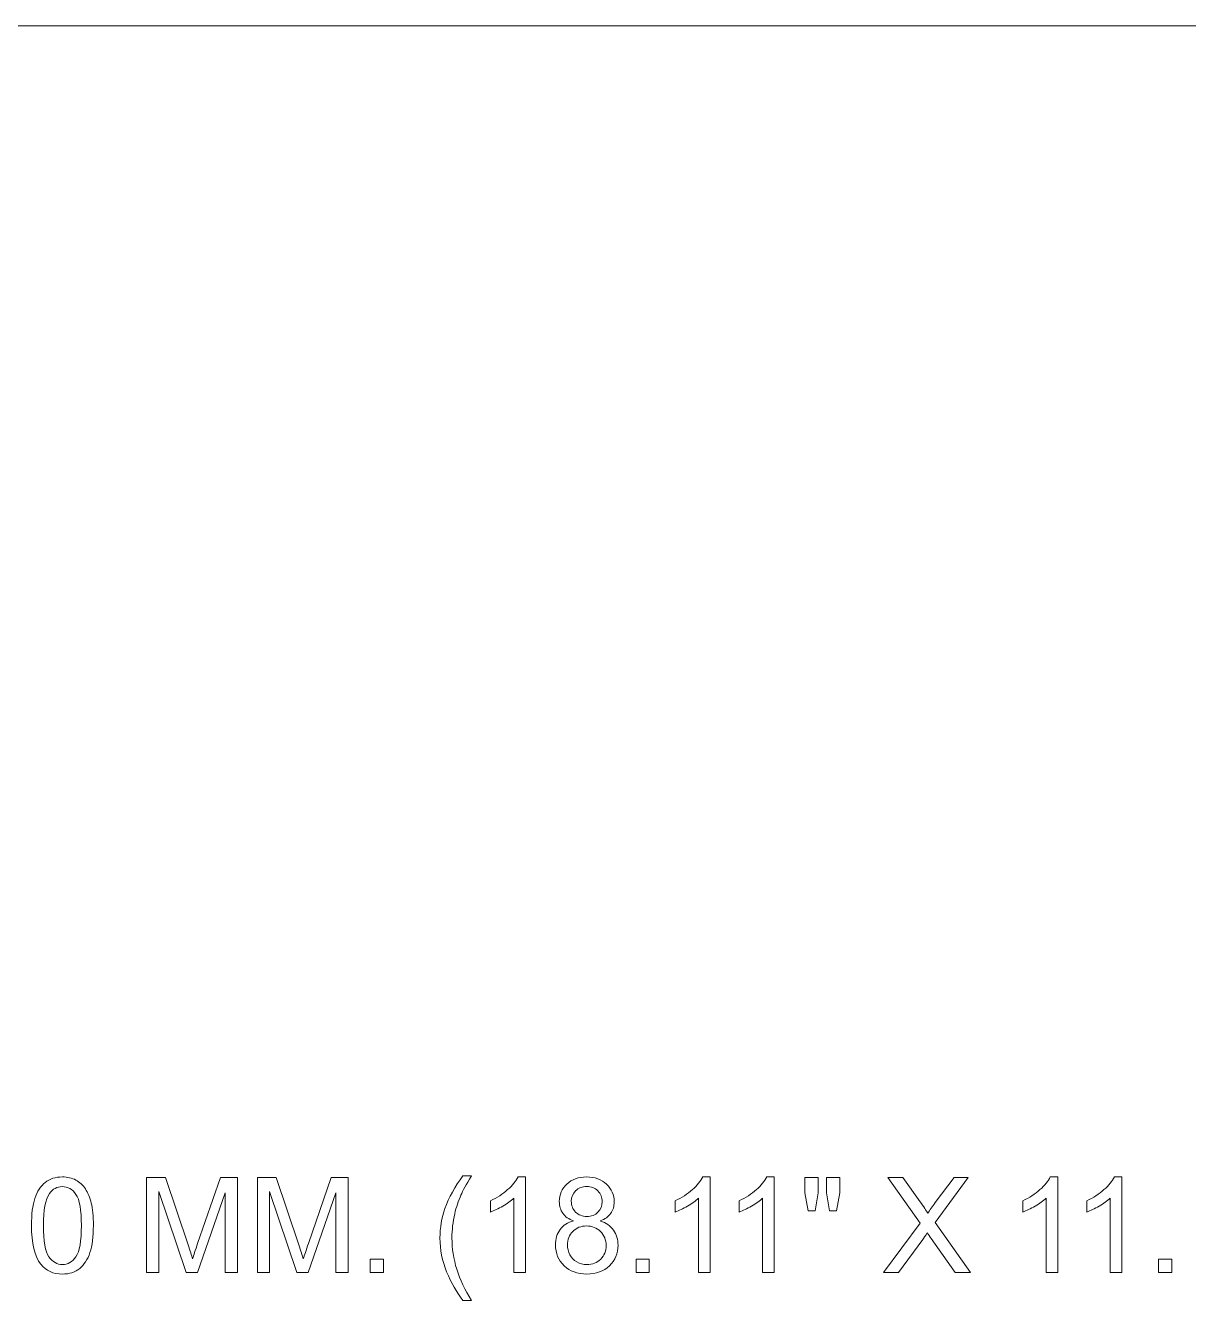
# Model space of a CAD drawing. Header units: millimetres. Extents: x -712 to 738, y -887 to 928.
# Drawn here: x 179.2 to 253.2, y 505.6 to 587.6 of the extents above; entities that cross this region are included whole.
import ezdxf

# ---------------------------------------------------------------- set-up
doc = ezdxf.new("R2010")
doc.units = ezdxf.units.MM
doc.header["$MEASUREMENT"] = 0
doc.layers.add('layer 1', color=7, linetype='Continuous')

msp = doc.modelspace()

# ---------------------------------------------------------------- linework, layer by layer
at = {"layer": 'layer 1', "lineweight": 9}
msp.add_open_spline([(-681.7377, -887.4186), (-681.7377, -887.4186), (706.7376, -887.4186), (706.7376, -887.4186), (706.7376, -887.4186), (723.657, -887.4186), (737.5, -873.5754), (737.5, -856.6561), (737.5, -856.6561), (737.5, -856.6561), (737.5, 556.8187), (737.5, 556.8187), (737.5, 556.8187), (737.5, 573.7381), (723.657, 587.5812), (706.7376, 587.5812), (706.7376, 587.5812), (706.7376, 587.5812), (-681.7377, 587.5812), (-681.7377, 587.5812), (-681.7377, 587.5812), (-698.657, 587.5812), (-712.5, 573.7381), (-712.5, 556.8187), (-712.5, 556.8187), (-712.5, 556.8187), (-712.5, -856.6561), (-712.5, -856.6561), (-712.5, -856.6561), (-712.5, -873.5754), (-698.657, -887.4186), (-681.7377, -887.4186)], degree=3, knots=[0, 0, 0, 0, 0.1111111, 0.1111111, 0.1111111, 0.1111111, 0.2222222, 0.2222222, 0.2222222, 0.2222222, 0.3333333, 0.3333333, 0.3333333, 0.3333333, 0.4444444, 0.4444444, 0.4444444, 0.4444444, 0.5555556, 0.5555556, 0.5555556, 0.5555556, 0.6666667, 0.6666667, 0.6666667, 0.6666667, 0.7777778, 0.7777778, 0.7777778, 0.7777778, 1, 1, 1, 1], dxfattribs=at)
at = {"layer": 'layer 1', "color": 250, "lineweight": 9}
for points, knots in [([(179.5278, 511.1232), (179.5278, 511.8386), (179.6012, 512.4171), (179.7479, 512.8545), (179.7479, 512.8545), (179.8961, 513.2934), (180.1148, 513.6306), (180.4054, 513.8662), (180.4054, 513.8662), (180.6947, 514.1019), (181.0602, 514.219), (181.5004, 514.219), (181.5004, 514.219), (181.8249, 514.219), (182.11, 514.1541), (182.3569, 514.0229), (182.3569, 514.0229), (182.6024, 513.8916), (182.8056, 513.7026), (182.9636, 513.4556), (182.9636, 513.4556), (183.1217, 513.2101), (183.2459, 512.9096), (183.3362, 512.5554), (183.3362, 512.5554), (183.4279, 512.2012), (183.473, 511.7229), (183.473, 511.1232), (183.473, 511.1232), (183.473, 510.412), (183.3997, 509.8363), (183.2543, 509.3989), (183.2543, 509.3989), (183.109, 508.9601), (182.8903, 508.6228), (182.5996, 508.3858), (182.5996, 508.3858), (182.3103, 508.1487), (181.9435, 508.0302), (181.5004, 508.0302), (181.5004, 508.0302), (180.9176, 508.0302), (180.4591, 508.2376), (180.1261, 508.6539), (180.1261, 508.6539), (179.7267, 509.1619), (179.5278, 509.9845), (179.5278, 511.1232)], [0, 0, 0, 0, 0.0769231, 0.0769231, 0.0769231, 0.0769231, 0.1538462, 0.1538462, 0.1538462, 0.1538462, 0.2307692, 0.2307692, 0.2307692, 0.2307692, 0.3076923, 0.3076923, 0.3076923, 0.3076923, 0.3846154, 0.3846154, 0.3846154, 0.3846154, 0.4615385, 0.4615385, 0.4615385, 0.4615385, 0.5384615, 0.5384615, 0.5384615, 0.5384615, 0.6153846, 0.6153846, 0.6153846, 0.6153846, 0.6923077, 0.6923077, 0.6923077, 0.6923077, 0.7692308, 0.7692308, 0.7692308, 0.7692308, 0.8461538, 0.8461538, 0.8461538, 0.8461538, 1, 1, 1, 1]), ([(186.868, 508.1318), (186.868, 508.1318), (186.868, 514.1936), (186.868, 514.1936), (186.868, 514.1936), (186.868, 514.1936), (188.0702, 514.1936), (188.0702, 514.1936), (188.0702, 514.1936), (188.0702, 514.1936), (189.5038, 509.9026), (189.5038, 509.9026), (189.5038, 509.9026), (189.6364, 509.5033), (189.7324, 509.2042), (189.793, 509.0052), (189.793, 509.0052), (189.8622, 509.2254), (189.9708, 509.5499), (190.1176, 509.9774), (190.1176, 509.9774), (190.1176, 509.9774), (191.5766, 514.1936), (191.5766, 514.1936), (191.5766, 514.1936), (191.5766, 514.1936), (192.6504, 514.1936), (192.6504, 514.1936), (192.6504, 514.1936), (192.6504, 514.1936), (192.6504, 508.1318), (192.6504, 508.1318), (192.6504, 508.1318), (192.6504, 508.1318), (191.88, 508.1318), (191.88, 508.1318), (191.88, 508.1318), (191.88, 508.1318), (191.88, 513.2031), (191.88, 513.2031), (191.88, 513.2031), (191.88, 513.2031), (190.1105, 508.1318), (190.1105, 508.1318), (190.1105, 508.1318), (190.1105, 508.1318), (189.3881, 508.1318), (189.3881, 508.1318), (189.3881, 508.1318), (189.3881, 508.1318), (187.6384, 513.2962), (187.6384, 513.2962), (187.6384, 513.2962), (187.6384, 513.2962), (187.6384, 508.1318), (187.6384, 508.1318), (187.6384, 508.1318), (187.6384, 508.1318), (186.868, 508.1318), (186.868, 508.1318)], [0, 0, 0, 0, 0.0625, 0.0625, 0.0625, 0.0625, 0.125, 0.125, 0.125, 0.125, 0.1875, 0.1875, 0.1875, 0.1875, 0.25, 0.25, 0.25, 0.25, 0.3125, 0.3125, 0.3125, 0.3125, 0.375, 0.375, 0.375, 0.375, 0.4375, 0.4375, 0.4375, 0.4375, 0.5, 0.5, 0.5, 0.5, 0.5625, 0.5625, 0.5625, 0.5625, 0.625, 0.625, 0.625, 0.625, 0.6875, 0.6875, 0.6875, 0.6875, 0.75, 0.75, 0.75, 0.75, 0.8125, 0.8125, 0.8125, 0.8125, 0.875, 0.875, 0.875, 0.875, 1, 1, 1, 1]), ([(193.9203, 508.1318), (193.9203, 508.1318), (193.9203, 514.1936), (193.9203, 514.1936), (193.9203, 514.1936), (193.9203, 514.1936), (195.1225, 514.1936), (195.1225, 514.1936), (195.1225, 514.1936), (195.1225, 514.1936), (196.5561, 509.9026), (196.5561, 509.9026), (196.5561, 509.9026), (196.6887, 509.5033), (196.7847, 509.2042), (196.8453, 509.0052), (196.8453, 509.0052), (196.9145, 509.2254), (197.0231, 509.5499), (197.1699, 509.9774), (197.1699, 509.9774), (197.1699, 509.9774), (198.6289, 514.1936), (198.6289, 514.1936), (198.6289, 514.1936), (198.6289, 514.1936), (199.7027, 514.1936), (199.7027, 514.1936), (199.7027, 514.1936), (199.7027, 514.1936), (199.7027, 508.1318), (199.7027, 508.1318), (199.7027, 508.1318), (199.7027, 508.1318), (198.9323, 508.1318), (198.9323, 508.1318), (198.9323, 508.1318), (198.9323, 508.1318), (198.9323, 513.2031), (198.9323, 513.2031), (198.9323, 513.2031), (198.9323, 513.2031), (197.1628, 508.1318), (197.1628, 508.1318), (197.1628, 508.1318), (197.1628, 508.1318), (196.4404, 508.1318), (196.4404, 508.1318), (196.4404, 508.1318), (196.4404, 508.1318), (194.6907, 513.2962), (194.6907, 513.2962), (194.6907, 513.2962), (194.6907, 513.2962), (194.6907, 508.1318), (194.6907, 508.1318), (194.6907, 508.1318), (194.6907, 508.1318), (193.9203, 508.1318), (193.9203, 508.1318)], [0, 0, 0, 0, 0.0625, 0.0625, 0.0625, 0.0625, 0.125, 0.125, 0.125, 0.125, 0.1875, 0.1875, 0.1875, 0.1875, 0.25, 0.25, 0.25, 0.25, 0.3125, 0.3125, 0.3125, 0.3125, 0.375, 0.375, 0.375, 0.375, 0.4375, 0.4375, 0.4375, 0.4375, 0.5, 0.5, 0.5, 0.5, 0.5625, 0.5625, 0.5625, 0.5625, 0.625, 0.625, 0.625, 0.625, 0.6875, 0.6875, 0.6875, 0.6875, 0.75, 0.75, 0.75, 0.75, 0.8125, 0.8125, 0.8125, 0.8125, 0.875, 0.875, 0.875, 0.875, 1, 1, 1, 1]), ([(207.0231, 506.3539), (206.6139, 506.8717), (206.2668, 507.4771), (205.9832, 508.1713), (205.9832, 508.1713), (205.6995, 508.8655), (205.5584, 509.5852), (205.5584, 510.3288), (205.5584, 510.3288), (205.5584, 510.9849), (205.6643, 511.6128), (205.8759, 512.2125), (205.8759, 512.2125), (206.1243, 512.9096), (206.5067, 513.6038), (207.0231, 514.2952), (207.0231, 514.2952), (207.0231, 514.2952), (207.5565, 514.2952), (207.5565, 514.2952), (207.5565, 514.2952), (207.2235, 513.7223), (207.0019, 513.3131), (206.8947, 513.0676), (206.8947, 513.0676), (206.7268, 512.688), (206.5941, 512.2915), (206.4982, 511.8781), (206.4982, 511.8781), (206.3797, 511.3631), (206.3204, 510.8452), (206.3204, 510.3245), (206.3204, 510.3245), (206.3204, 508.9996), (206.7324, 507.676), (207.5565, 506.3539), (207.5565, 506.3539), (207.5565, 506.3539), (207.0231, 506.3539), (207.0231, 506.3539)], [0, 0, 0, 0, 0.0909091, 0.0909091, 0.0909091, 0.0909091, 0.1818182, 0.1818182, 0.1818182, 0.1818182, 0.2727273, 0.2727273, 0.2727273, 0.2727273, 0.3636364, 0.3636364, 0.3636364, 0.3636364, 0.4545455, 0.4545455, 0.4545455, 0.4545455, 0.5454545, 0.5454545, 0.5454545, 0.5454545, 0.6363636, 0.6363636, 0.6363636, 0.6363636, 0.7272727, 0.7272727, 0.7272727, 0.7272727, 0.8181818, 0.8181818, 0.8181818, 0.8181818, 1, 1, 1, 1]), ([(211.0106, 508.1318), (211.0106, 508.1318), (210.2656, 508.1318), (210.2656, 508.1318), (210.2656, 508.1318), (210.2656, 508.1318), (210.2656, 512.8757), (210.2656, 512.8757), (210.2656, 512.8757), (210.0864, 512.7035), (209.8508, 512.5328), (209.5601, 512.3621), (209.5601, 512.3621), (209.2694, 512.1913), (209.007, 512.0629), (208.7755, 511.9783), (208.7755, 511.9783), (208.7755, 511.9783), (208.7755, 512.6979), (208.7755, 512.6979), (208.7755, 512.6979), (209.1918, 512.8926), (209.5559, 513.1297), (209.8677, 513.4091), (209.8677, 513.4091), (210.1795, 513.687), (210.4011, 513.9565), (210.5309, 514.219), (210.5309, 514.219), (210.5309, 514.219), (211.0106, 514.219), (211.0106, 514.219), (211.0106, 514.219), (211.0106, 514.219), (211.0106, 508.1318), (211.0106, 508.1318)], [0, 0, 0, 0, 0.1, 0.1, 0.1, 0.1, 0.2, 0.2, 0.2, 0.2, 0.3, 0.3, 0.3, 0.3, 0.4, 0.4, 0.4, 0.4, 0.5, 0.5, 0.5, 0.5, 0.6, 0.6, 0.6, 0.6, 0.7, 0.7, 0.7, 0.7, 0.8, 0.8, 0.8, 0.8, 1, 1, 1, 1]), ([(214.0726, 511.4181), (213.7635, 511.531), (213.5349, 511.6932), (213.3854, 511.9021), (213.3854, 511.9021), (213.2372, 512.1123), (213.1624, 512.3635), (213.1624, 512.6556), (213.1624, 512.6556), (213.1624, 513.0972), (213.3205, 513.4669), (213.6365, 513.7675), (213.6365, 513.7675), (213.954, 514.068), (214.3745, 514.219), (214.9008, 514.219), (214.9008, 514.219), (215.4286, 514.219), (215.8547, 514.0652), (216.1764, 513.7576), (216.1764, 513.7576), (216.4981, 513.45), (216.659, 513.0761), (216.659, 512.6344), (216.659, 512.6344), (216.659, 512.3536), (216.5856, 512.1081), (216.4389, 511.9007), (216.4389, 511.9007), (216.2921, 511.6918), (216.0692, 511.531), (215.7686, 511.4181), (215.7686, 511.4181), (216.1397, 511.2967), (216.4205, 511.102), (216.6138, 510.8311), (216.6138, 510.8311), (216.8071, 510.5616), (216.9045, 510.2399), (216.9045, 509.8645), (216.9045, 509.8645), (216.9045, 509.3467), (216.7211, 508.9121), (216.3556, 508.5593), (216.3556, 508.5593), (215.9887, 508.2066), (215.5076, 508.0302), (214.9107, 508.0302), (214.9107, 508.0302), (214.3138, 508.0302), (213.8327, 508.2066), (213.4658, 508.5608), (213.4658, 508.5608), (213.1003, 508.9149), (212.9169, 509.3566), (212.9169, 509.8857), (212.9169, 509.8857), (212.9169, 510.2794), (213.0171, 510.6096), (213.2175, 510.8748), (213.2175, 510.8748), (213.4178, 511.1415), (213.7029, 511.3221), (214.0726, 511.4181)], [0, 0, 0, 0, 0.0588235, 0.0588235, 0.0588235, 0.0588235, 0.1176471, 0.1176471, 0.1176471, 0.1176471, 0.1764706, 0.1764706, 0.1764706, 0.1764706, 0.2352941, 0.2352941, 0.2352941, 0.2352941, 0.2941176, 0.2941176, 0.2941176, 0.2941176, 0.3529412, 0.3529412, 0.3529412, 0.3529412, 0.4117647, 0.4117647, 0.4117647, 0.4117647, 0.4705882, 0.4705882, 0.4705882, 0.4705882, 0.5294118, 0.5294118, 0.5294118, 0.5294118, 0.5882353, 0.5882353, 0.5882353, 0.5882353, 0.6470588, 0.6470588, 0.6470588, 0.6470588, 0.7058824, 0.7058824, 0.7058824, 0.7058824, 0.7647059, 0.7647059, 0.7647059, 0.7647059, 0.8235294, 0.8235294, 0.8235294, 0.8235294, 0.8823529, 0.8823529, 0.8823529, 0.8823529, 1, 1, 1, 1]), ([(222.78, 508.1318), (222.78, 508.1318), (222.035, 508.1318), (222.035, 508.1318), (222.035, 508.1318), (222.035, 508.1318), (222.035, 512.8757), (222.035, 512.8757), (222.035, 512.8757), (221.8558, 512.7035), (221.6202, 512.5328), (221.3295, 512.3621), (221.3295, 512.3621), (221.0388, 512.1913), (220.7764, 512.0629), (220.5449, 511.9783), (220.5449, 511.9783), (220.5449, 511.9783), (220.5449, 512.6979), (220.5449, 512.6979), (220.5449, 512.6979), (220.9612, 512.8926), (221.3253, 513.1297), (221.6371, 513.4091), (221.6371, 513.4091), (221.9489, 513.687), (222.1705, 513.9565), (222.3003, 514.219), (222.3003, 514.219), (222.3003, 514.219), (222.78, 514.219), (222.78, 514.219), (222.78, 514.219), (222.78, 514.219), (222.78, 508.1318), (222.78, 508.1318)], [0, 0, 0, 0, 0.1, 0.1, 0.1, 0.1, 0.2, 0.2, 0.2, 0.2, 0.3, 0.3, 0.3, 0.3, 0.4, 0.4, 0.4, 0.4, 0.5, 0.5, 0.5, 0.5, 0.6, 0.6, 0.6, 0.6, 0.7, 0.7, 0.7, 0.7, 0.8, 0.8, 0.8, 0.8, 1, 1, 1, 1]), ([(226.8607, 508.1318), (226.8607, 508.1318), (226.1157, 508.1318), (226.1157, 508.1318), (226.1157, 508.1318), (226.1157, 508.1318), (226.1157, 512.8757), (226.1157, 512.8757), (226.1157, 512.8757), (225.9365, 512.7035), (225.7009, 512.5328), (225.4102, 512.3621), (225.4102, 512.3621), (225.1195, 512.1913), (224.8571, 512.0629), (224.6256, 511.9783), (224.6256, 511.9783), (224.6256, 511.9783), (224.6256, 512.6979), (224.6256, 512.6979), (224.6256, 512.6979), (225.0419, 512.8926), (225.406, 513.1297), (225.7178, 513.4091), (225.7178, 513.4091), (226.0296, 513.687), (226.2512, 513.9565), (226.381, 514.219), (226.381, 514.219), (226.381, 514.219), (226.8607, 514.219), (226.8607, 514.219), (226.8607, 514.219), (226.8607, 514.219), (226.8607, 508.1318), (226.8607, 508.1318)], [0, 0, 0, 0, 0.1, 0.1, 0.1, 0.1, 0.2, 0.2, 0.2, 0.2, 0.3, 0.3, 0.3, 0.3, 0.4, 0.4, 0.4, 0.4, 0.5, 0.5, 0.5, 0.5, 0.6, 0.6, 0.6, 0.6, 0.7, 0.7, 0.7, 0.7, 0.8, 0.8, 0.8, 0.8, 1, 1, 1, 1]), ([(229.0154, 512.0517), (229.0154, 512.0517), (228.8093, 513.2031), (228.8093, 513.2031), (228.8093, 513.2031), (228.8093, 513.2031), (228.8093, 514.1936), (228.8093, 514.1936), (228.8093, 514.1936), (228.8093, 514.1936), (229.656, 514.1936), (229.656, 514.1936), (229.656, 514.1936), (229.656, 514.1936), (229.656, 513.2031), (229.656, 513.2031), (229.656, 513.2031), (229.656, 513.2031), (229.4697, 512.0517), (229.4697, 512.0517), (229.4697, 512.0517), (229.4697, 512.0517), (229.0154, 512.0517), (229.0154, 512.0517)], [0, 0, 0, 0, 0.1428571, 0.1428571, 0.1428571, 0.1428571, 0.2857143, 0.2857143, 0.2857143, 0.2857143, 0.4285714, 0.4285714, 0.4285714, 0.4285714, 0.5714286, 0.5714286, 0.5714286, 0.5714286, 0.7142857, 0.7142857, 0.7142857, 0.7142857, 1, 1, 1, 1]), ([(230.3826, 512.0517), (230.3826, 512.0517), (230.1809, 513.2031), (230.1809, 513.2031), (230.1809, 513.2031), (230.1809, 513.2031), (230.1809, 514.1936), (230.1809, 514.1936), (230.1809, 514.1936), (230.1809, 514.1936), (231.0275, 514.1936), (231.0275, 514.1936), (231.0275, 514.1936), (231.0275, 514.1936), (231.0275, 513.2031), (231.0275, 513.2031), (231.0275, 513.2031), (231.0275, 513.2031), (230.8285, 512.0517), (230.8285, 512.0517), (230.8285, 512.0517), (230.8285, 512.0517), (230.3826, 512.0517), (230.3826, 512.0517)], [0, 0, 0, 0, 0.1428571, 0.1428571, 0.1428571, 0.1428571, 0.2857143, 0.2857143, 0.2857143, 0.2857143, 0.4285714, 0.4285714, 0.4285714, 0.4285714, 0.5714286, 0.5714286, 0.5714286, 0.5714286, 0.7142857, 0.7142857, 0.7142857, 0.7142857, 1, 1, 1, 1]), ([(233.8143, 508.1318), (233.8143, 508.1318), (236.1566, 511.277), (236.1566, 511.277), (236.1566, 511.277), (236.1566, 511.277), (234.0937, 514.1936), (234.0937, 514.1936), (234.0937, 514.1936), (234.0937, 514.1936), (235.0489, 514.1936), (235.0489, 514.1936), (235.0489, 514.1936), (235.0489, 514.1936), (236.1538, 512.6429), (236.1538, 512.6429), (236.1538, 512.6429), (236.3838, 512.3212), (236.5432, 512.0756), (236.6349, 511.9049), (236.6349, 511.9049), (236.7718, 512.1166), (236.9327, 512.3423), (237.1175, 512.5808), (237.1175, 512.5808), (237.1175, 512.5808), (238.3282, 514.1936), (238.3282, 514.1936), (238.3282, 514.1936), (238.3282, 514.1936), (239.2073, 514.1936), (239.2073, 514.1936), (239.2073, 514.1936), (239.2073, 514.1936), (237.102, 511.3123), (237.102, 511.3123), (237.102, 511.3123), (237.102, 511.3123), (239.3681, 508.1318), (239.3681, 508.1318), (239.3681, 508.1318), (239.3681, 508.1318), (238.3832, 508.1318), (238.3832, 508.1318), (238.3832, 508.1318), (238.3832, 508.1318), (236.8537, 510.2935), (236.8537, 510.2935), (236.8537, 510.2935), (236.7662, 510.4163), (236.6829, 510.539), (236.6053, 510.6604), (236.6053, 510.6604), (236.4699, 510.4572), (236.3739, 510.3147), (236.3146, 510.2342), (236.3146, 510.2342), (236.3146, 510.2342), (234.778, 508.1318), (234.778, 508.1318), (234.778, 508.1318), (234.778, 508.1318), (233.8143, 508.1318), (233.8143, 508.1318)], [0, 0, 0, 0, 0.0588235, 0.0588235, 0.0588235, 0.0588235, 0.1176471, 0.1176471, 0.1176471, 0.1176471, 0.1764706, 0.1764706, 0.1764706, 0.1764706, 0.2352941, 0.2352941, 0.2352941, 0.2352941, 0.2941176, 0.2941176, 0.2941176, 0.2941176, 0.3529412, 0.3529412, 0.3529412, 0.3529412, 0.4117647, 0.4117647, 0.4117647, 0.4117647, 0.4705882, 0.4705882, 0.4705882, 0.4705882, 0.5294118, 0.5294118, 0.5294118, 0.5294118, 0.5882353, 0.5882353, 0.5882353, 0.5882353, 0.6470588, 0.6470588, 0.6470588, 0.6470588, 0.7058824, 0.7058824, 0.7058824, 0.7058824, 0.7647059, 0.7647059, 0.7647059, 0.7647059, 0.8235294, 0.8235294, 0.8235294, 0.8235294, 0.8823529, 0.8823529, 0.8823529, 0.8823529, 1, 1, 1, 1]), ([(244.9262, 508.1318), (244.9262, 508.1318), (244.1812, 508.1318), (244.1812, 508.1318), (244.1812, 508.1318), (244.1812, 508.1318), (244.1812, 512.8757), (244.1812, 512.8757), (244.1812, 512.8757), (244.002, 512.7035), (243.7664, 512.5328), (243.4757, 512.3621), (243.4757, 512.3621), (243.185, 512.1913), (242.9226, 512.0629), (242.6911, 511.9783), (242.6911, 511.9783), (242.6911, 511.9783), (242.6911, 512.6979), (242.6911, 512.6979), (242.6911, 512.6979), (243.1074, 512.8926), (243.4715, 513.1297), (243.7833, 513.4091), (243.7833, 513.4091), (244.0951, 513.687), (244.3167, 513.9565), (244.4465, 514.219), (244.4465, 514.219), (244.4465, 514.219), (244.9262, 514.219), (244.9262, 514.219), (244.9262, 514.219), (244.9262, 514.219), (244.9262, 508.1318), (244.9262, 508.1318)], [0, 0, 0, 0, 0.1, 0.1, 0.1, 0.1, 0.2, 0.2, 0.2, 0.2, 0.3, 0.3, 0.3, 0.3, 0.4, 0.4, 0.4, 0.4, 0.5, 0.5, 0.5, 0.5, 0.6, 0.6, 0.6, 0.6, 0.7, 0.7, 0.7, 0.7, 0.8, 0.8, 0.8, 0.8, 1, 1, 1, 1]), ([(249.0069, 508.1318), (249.0069, 508.1318), (248.2619, 508.1318), (248.2619, 508.1318), (248.2619, 508.1318), (248.2619, 508.1318), (248.2619, 512.8757), (248.2619, 512.8757), (248.2619, 512.8757), (248.0827, 512.7035), (247.8471, 512.5328), (247.5564, 512.3621), (247.5564, 512.3621), (247.2657, 512.1913), (247.0033, 512.0629), (246.7718, 511.9783), (246.7718, 511.9783), (246.7718, 511.9783), (246.7718, 512.6979), (246.7718, 512.6979), (246.7718, 512.6979), (247.1881, 512.8926), (247.5522, 513.1297), (247.864, 513.4091), (247.864, 513.4091), (248.1758, 513.687), (248.3974, 513.9565), (248.5272, 514.219), (248.5272, 514.219), (248.5272, 514.219), (249.0069, 514.219), (249.0069, 514.219), (249.0069, 514.219), (249.0069, 514.219), (249.0069, 508.1318), (249.0069, 508.1318)], [0, 0, 0, 0, 0.1, 0.1, 0.1, 0.1, 0.2, 0.2, 0.2, 0.2, 0.3, 0.3, 0.3, 0.3, 0.4, 0.4, 0.4, 0.4, 0.5, 0.5, 0.5, 0.5, 0.6, 0.6, 0.6, 0.6, 0.7, 0.7, 0.7, 0.7, 0.8, 0.8, 0.8, 0.8, 1, 1, 1, 1]), ([(180.2897, 511.1204), (180.2897, 510.1228), (180.4054, 509.4596), (180.6383, 509.1322), (180.6383, 509.1322), (180.8711, 508.8035), (181.1589, 508.6398), (181.5004, 508.6398), (181.5004, 508.6398), (181.8419, 508.6398), (182.1297, 508.8049), (182.3625, 509.1336), (182.3625, 509.1336), (182.5954, 509.4638), (182.7111, 510.1256), (182.7111, 511.1204), (182.7111, 511.1204), (182.7111, 512.118), (182.5954, 512.7812), (182.3625, 513.1085), (182.3625, 513.1085), (182.1311, 513.4373), (181.8405, 513.601), (181.4919, 513.601), (181.4919, 513.601), (181.1505, 513.601), (180.8767, 513.4556), (180.6721, 513.1664), (180.6721, 513.1664), (180.4167, 512.7981), (180.2897, 512.1151), (180.2897, 511.1204)], [0, 0, 0, 0, 0.1111111, 0.1111111, 0.1111111, 0.1111111, 0.2222222, 0.2222222, 0.2222222, 0.2222222, 0.3333333, 0.3333333, 0.3333333, 0.3333333, 0.4444444, 0.4444444, 0.4444444, 0.4444444, 0.5555556, 0.5555556, 0.5555556, 0.5555556, 0.6666667, 0.6666667, 0.6666667, 0.6666667, 0.7777778, 0.7777778, 0.7777778, 0.7777778, 1, 1, 1, 1]), ([(213.9244, 512.6824), (213.9244, 512.3945), (214.0161, 512.1603), (214.1981, 511.9783), (214.1981, 511.9783), (214.3816, 511.7963), (214.6214, 511.7045), (214.9192, 511.7045), (214.9192, 511.7045), (215.2084, 511.7045), (215.4427, 511.7948), (215.6247, 511.9755), (215.6247, 511.9755), (215.8067, 512.1561), (215.897, 512.3776), (215.897, 512.6401), (215.897, 512.6401), (215.897, 512.9138), (215.8039, 513.1438), (215.6162, 513.33), (215.6162, 513.33), (215.43, 513.5163), (215.1943, 513.6094), (214.9107, 513.6094), (214.9107, 513.6094), (214.6243, 513.6094), (214.3886, 513.5177), (214.2024, 513.3357), (214.2024, 513.3357), (214.0175, 513.1537), (213.9244, 512.9364), (213.9244, 512.6824)], [0, 0, 0, 0, 0.1111111, 0.1111111, 0.1111111, 0.1111111, 0.2222222, 0.2222222, 0.2222222, 0.2222222, 0.3333333, 0.3333333, 0.3333333, 0.3333333, 0.4444444, 0.4444444, 0.4444444, 0.4444444, 0.5555556, 0.5555556, 0.5555556, 0.5555556, 0.6666667, 0.6666667, 0.6666667, 0.6666667, 0.7777778, 0.7777778, 0.7777778, 0.7777778, 1, 1, 1, 1]), ([(213.6789, 509.8801), (213.6789, 509.667), (213.7283, 509.4624), (213.827, 509.2634), (213.827, 509.2634), (213.9258, 509.0659), (214.0754, 508.9121), (214.2757, 508.8035), (214.2757, 508.8035), (214.4747, 508.6948), (214.6892, 508.6398), (214.9163, 508.6398), (214.9163, 508.6398), (215.2748, 508.6398), (215.5682, 508.7541), (215.7982, 508.9827), (215.7982, 508.9827), (216.0282, 509.2112), (216.1425, 509.5019), (216.1425, 509.8547), (216.1425, 509.8547), (216.1425, 510.2131), (216.024, 510.5094), (215.7884, 510.7436), (215.7884, 510.7436), (215.5513, 510.9779), (215.2522, 511.095), (214.8924, 511.095), (214.8924, 511.095), (214.5396, 511.095), (214.2503, 510.9793), (214.0218, 510.7479), (214.0218, 510.7479), (213.7932, 510.5164), (213.6789, 510.2272), (213.6789, 509.8801)], [0, 0, 0, 0, 0.1, 0.1, 0.1, 0.1, 0.2, 0.2, 0.2, 0.2, 0.3, 0.3, 0.3, 0.3, 0.4, 0.4, 0.4, 0.4, 0.5, 0.5, 0.5, 0.5, 0.6, 0.6, 0.6, 0.6, 0.7, 0.7, 0.7, 0.7, 0.8, 0.8, 0.8, 0.8, 1, 1, 1, 1]), ([(201.108, 508.1318), (201.108, 508.1318), (201.108, 508.9784), (201.108, 508.9784), (201.108, 508.9784), (201.108, 508.9784), (201.9546, 508.9784), (201.9546, 508.9784), (201.9546, 508.9784), (201.9546, 508.9784), (201.9546, 508.1318), (201.9546, 508.1318), (201.9546, 508.1318), (201.9546, 508.1318), (201.108, 508.1318), (201.108, 508.1318)], [0, 0, 0, 0, 0.2, 0.2, 0.2, 0.2, 0.4, 0.4, 0.4, 0.4, 0.6, 0.6, 0.6, 0.6, 1, 1, 1, 1]), ([(218.0488, 508.1318), (218.0488, 508.1318), (218.0488, 508.9784), (218.0488, 508.9784), (218.0488, 508.9784), (218.0488, 508.9784), (218.8954, 508.9784), (218.8954, 508.9784), (218.8954, 508.9784), (218.8954, 508.9784), (218.8954, 508.1318), (218.8954, 508.1318), (218.8954, 508.1318), (218.8954, 508.1318), (218.0488, 508.1318), (218.0488, 508.1318)], [0, 0, 0, 0, 0.2, 0.2, 0.2, 0.2, 0.4, 0.4, 0.4, 0.4, 0.6, 0.6, 0.6, 0.6, 1, 1, 1, 1]), ([(251.3365, 508.1318), (251.3365, 508.1318), (251.3365, 508.9784), (251.3365, 508.9784), (251.3365, 508.9784), (251.3365, 508.9784), (252.1831, 508.9784), (252.1831, 508.9784), (252.1831, 508.9784), (252.1831, 508.9784), (252.1831, 508.1318), (252.1831, 508.1318), (252.1831, 508.1318), (252.1831, 508.1318), (251.3365, 508.1318), (251.3365, 508.1318)], [0, 0, 0, 0, 0.2, 0.2, 0.2, 0.2, 0.4, 0.4, 0.4, 0.4, 0.6, 0.6, 0.6, 0.6, 1, 1, 1, 1])]:
    msp.add_open_spline(points, degree=3, knots=knots, dxfattribs=at)

doc.saveas('drawing.dxf')
